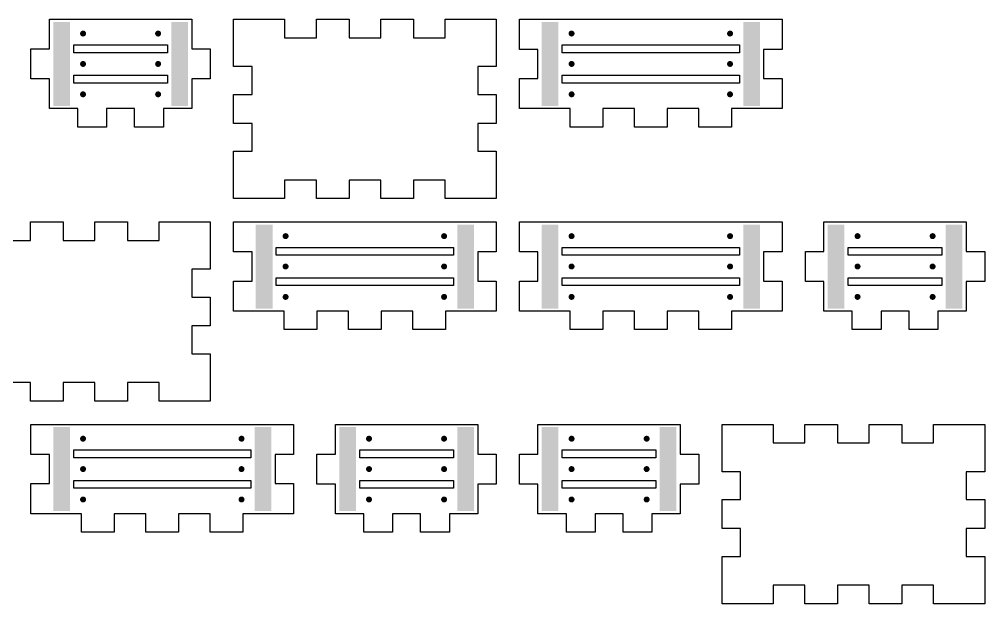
# Model space of a CAD drawing. Header units: millimetres. Extents: x 4 to 294, y 4 to 102.
# Drawn here: x 132 to 294, y 4 to 102 of the extents above; entities that cross this region are included whole.
import ezdxf

# ---------------------------------------------------------------- set-up
doc = ezdxf.new("R2010")
doc.units = ezdxf.units.MM
doc.layers.add('CUT', color=1, linetype='Continuous')
doc.layers.add('RASTER', color=7, linetype='Continuous')

msp = doc.modelspace()

# ---------------------------------------------------------------- hatches: boundary and pattern name
at = {"layer": 'RASTER'}
for points in [[(137.7, 101.6), (140.5, 101.6), (140.5, 87.5), (137.7, 87.5)], [(157.5, 101.6), (160.3, 101.6), (160.3, 87.5), (157.5, 87.5)], [(219.7, 101.6), (222.5, 101.6), (222.5, 87.5), (219.7, 87.5)], [(253.5, 101.6), (256.3, 101.6), (256.3, 87.5), (253.5, 87.5)], [(143.2, 99.65), (143.196, 99.585), (143.183, 99.521), (143.162, 99.459), (143.133, 99.4), (143.097, 99.346), (143.054, 99.296), (143.004, 99.253), (142.95, 99.217), (142.891, 99.188), (142.829, 99.167), (142.765, 99.154), (142.7, 99.15), (142.635, 99.154), (142.571, 99.167), (142.509, 99.188), (142.45, 99.217), (142.396, 99.253), (142.346, 99.296), (142.303, 99.346), (142.267, 99.4), (142.238, 99.459), (142.217, 99.521), (142.204, 99.585), (142.2, 99.65), (142.204, 99.715), (142.217, 99.779), (142.238, 99.841), (142.267, 99.9), (142.303, 99.954), (142.346, 100.004), (142.396, 100.047), (142.45, 100.083), (142.509, 100.112), (142.571, 100.133), (142.635, 100.146), (142.7, 100.15), (142.765, 100.146), (142.829, 100.133), (142.891, 100.112), (142.95, 100.083), (143.004, 100.047), (143.054, 100.004), (143.097, 99.954), (143.133, 99.9), (143.162, 99.841), (143.183, 99.779), (143.196, 99.715)], [(155.8, 99.65), (155.796, 99.585), (155.783, 99.521), (155.762, 99.459), (155.733, 99.4), (155.697, 99.346), (155.654, 99.296), (155.604, 99.253), (155.55, 99.217), (155.491, 99.188), (155.429, 99.167), (155.365, 99.154), (155.3, 99.15), (155.235, 99.154), (155.171, 99.167), (155.109, 99.188), (155.05, 99.217), (154.996, 99.253), (154.946, 99.296), (154.903, 99.346), (154.867, 99.4), (154.838, 99.459), (154.817, 99.521), (154.804, 99.585), (154.8, 99.65), (154.804, 99.715), (154.817, 99.779), (154.838, 99.841), (154.867, 99.9), (154.903, 99.954), (154.946, 100.004), (154.996, 100.047), (155.05, 100.083), (155.109, 100.112), (155.171, 100.133), (155.235, 100.146), (155.3, 100.15), (155.365, 100.146), (155.429, 100.133), (155.491, 100.112), (155.55, 100.083), (155.604, 100.047), (155.654, 100.004), (155.697, 99.954), (155.733, 99.9), (155.762, 99.841), (155.783, 99.779), (155.796, 99.715)], [(225.2, 99.65), (225.196, 99.585), (225.183, 99.521), (225.162, 99.459), (225.133, 99.4), (225.097, 99.346), (225.054, 99.296), (225.004, 99.253), (224.95, 99.217), (224.891, 99.188), (224.829, 99.167), (224.765, 99.154), (224.7, 99.15), (224.635, 99.154), (224.571, 99.167), (224.509, 99.188), (224.45, 99.217), (224.396, 99.253), (224.346, 99.296), (224.303, 99.346), (224.267, 99.4), (224.238, 99.459), (224.217, 99.521), (224.204, 99.585), (224.2, 99.65), (224.204, 99.715), (224.217, 99.779), (224.238, 99.841), (224.267, 99.9), (224.303, 99.954), (224.346, 100.004), (224.396, 100.047), (224.45, 100.083), (224.509, 100.112), (224.571, 100.133), (224.635, 100.146), (224.7, 100.15), (224.765, 100.146), (224.829, 100.133), (224.891, 100.112), (224.95, 100.083), (225.004, 100.047), (225.054, 100.004), (225.097, 99.954), (225.133, 99.9), (225.162, 99.841), (225.183, 99.779), (225.196, 99.715)], [(251.8, 99.65), (251.796, 99.585), (251.783, 99.521), (251.762, 99.459), (251.733, 99.4), (251.697, 99.346), (251.654, 99.296), (251.604, 99.253), (251.55, 99.217), (251.491, 99.188), (251.429, 99.167), (251.365, 99.154), (251.3, 99.15), (251.235, 99.154), (251.171, 99.167), (251.109, 99.188), (251.05, 99.217), (250.996, 99.253), (250.946, 99.296), (250.903, 99.346), (250.867, 99.4), (250.838, 99.459), (250.817, 99.521), (250.804, 99.585), (250.8, 99.65), (250.804, 99.715), (250.817, 99.779), (250.838, 99.841), (250.867, 99.9), (250.903, 99.954), (250.946, 100.004), (250.996, 100.047), (251.05, 100.083), (251.109, 100.112), (251.171, 100.133), (251.235, 100.146), (251.3, 100.15), (251.365, 100.146), (251.429, 100.133), (251.491, 100.112), (251.55, 100.083), (251.604, 100.047), (251.654, 100.004), (251.697, 99.954), (251.733, 99.9), (251.762, 99.841), (251.783, 99.779), (251.796, 99.715)], [(143.2, 94.55), (143.196, 94.485), (143.183, 94.421), (143.162, 94.359), (143.133, 94.3), (143.097, 94.246), (143.054, 94.196), (143.004, 94.153), (142.95, 94.117), (142.891, 94.088), (142.829, 94.067), (142.765, 94.054), (142.7, 94.05), (142.635, 94.054), (142.571, 94.067), (142.509, 94.088), (142.45, 94.117), (142.396, 94.153), (142.346, 94.196), (142.303, 94.246), (142.267, 94.3), (142.238, 94.359), (142.217, 94.421), (142.204, 94.485), (142.2, 94.55), (142.204, 94.615), (142.217, 94.679), (142.238, 94.741), (142.267, 94.8), (142.303, 94.854), (142.346, 94.904), (142.396, 94.947), (142.45, 94.983), (142.509, 95.012), (142.571, 95.033), (142.635, 95.046), (142.7, 95.05), (142.765, 95.046), (142.829, 95.033), (142.891, 95.012), (142.95, 94.983), (143.004, 94.947), (143.054, 94.904), (143.097, 94.854), (143.133, 94.8), (143.162, 94.741), (143.183, 94.679), (143.196, 94.615)], [(155.8, 94.55), (155.796, 94.485), (155.783, 94.421), (155.762, 94.359), (155.733, 94.3), (155.697, 94.246), (155.654, 94.196), (155.604, 94.153), (155.55, 94.117), (155.491, 94.088), (155.429, 94.067), (155.365, 94.054), (155.3, 94.05), (155.235, 94.054), (155.171, 94.067), (155.109, 94.088), (155.05, 94.117), (154.996, 94.153), (154.946, 94.196), (154.903, 94.246), (154.867, 94.3), (154.838, 94.359), (154.817, 94.421), (154.804, 94.485), (154.8, 94.55), (154.804, 94.615), (154.817, 94.679), (154.838, 94.741), (154.867, 94.8), (154.903, 94.854), (154.946, 94.904), (154.996, 94.947), (155.05, 94.983), (155.109, 95.012), (155.171, 95.033), (155.235, 95.046), (155.3, 95.05), (155.365, 95.046), (155.429, 95.033), (155.491, 95.012), (155.55, 94.983), (155.604, 94.947), (155.654, 94.904), (155.697, 94.854), (155.733, 94.8), (155.762, 94.741), (155.783, 94.679), (155.796, 94.615)], [(225.2, 94.55), (225.196, 94.485), (225.183, 94.421), (225.162, 94.359), (225.133, 94.3), (225.097, 94.246), (225.054, 94.196), (225.004, 94.153), (224.95, 94.117), (224.891, 94.088), (224.829, 94.067), (224.765, 94.054), (224.7, 94.05), (224.635, 94.054), (224.571, 94.067), (224.509, 94.088), (224.45, 94.117), (224.396, 94.153), (224.346, 94.196), (224.303, 94.246), (224.267, 94.3), (224.238, 94.359), (224.217, 94.421), (224.204, 94.485), (224.2, 94.55), (224.204, 94.615), (224.217, 94.679), (224.238, 94.741), (224.267, 94.8), (224.303, 94.854), (224.346, 94.904), (224.396, 94.947), (224.45, 94.983), (224.509, 95.012), (224.571, 95.033), (224.635, 95.046), (224.7, 95.05), (224.765, 95.046), (224.829, 95.033), (224.891, 95.012), (224.95, 94.983), (225.004, 94.947), (225.054, 94.904), (225.097, 94.854), (225.133, 94.8), (225.162, 94.741), (225.183, 94.679), (225.196, 94.615)], [(251.8, 94.55), (251.796, 94.485), (251.783, 94.421), (251.762, 94.359), (251.733, 94.3), (251.697, 94.246), (251.654, 94.196), (251.604, 94.153), (251.55, 94.117), (251.491, 94.088), (251.429, 94.067), (251.365, 94.054), (251.3, 94.05), (251.235, 94.054), (251.171, 94.067), (251.109, 94.088), (251.05, 94.117), (250.996, 94.153), (250.946, 94.196), (250.903, 94.246), (250.867, 94.3), (250.838, 94.359), (250.817, 94.421), (250.804, 94.485), (250.8, 94.55), (250.804, 94.615), (250.817, 94.679), (250.838, 94.741), (250.867, 94.8), (250.903, 94.854), (250.946, 94.904), (250.996, 94.947), (251.05, 94.983), (251.109, 95.012), (251.171, 95.033), (251.235, 95.046), (251.3, 95.05), (251.365, 95.046), (251.429, 95.033), (251.491, 95.012), (251.55, 94.983), (251.604, 94.947), (251.654, 94.904), (251.697, 94.854), (251.733, 94.8), (251.762, 94.741), (251.783, 94.679), (251.796, 94.615)], [(143.2, 89.45), (143.196, 89.385), (143.183, 89.321), (143.162, 89.259), (143.133, 89.2), (143.097, 89.146), (143.054, 89.096), (143.004, 89.053), (142.95, 89.017), (142.891, 88.988), (142.829, 88.967), (142.765, 88.954), (142.7, 88.95), (142.635, 88.954), (142.571, 88.967), (142.509, 88.988), (142.45, 89.017), (142.396, 89.053), (142.346, 89.096), (142.303, 89.146), (142.267, 89.2), (142.238, 89.259), (142.217, 89.321), (142.204, 89.385), (142.2, 89.45), (142.204, 89.515), (142.217, 89.579), (142.238, 89.641), (142.267, 89.7), (142.303, 89.754), (142.346, 89.804), (142.396, 89.847), (142.45, 89.883), (142.509, 89.912), (142.571, 89.933), (142.635, 89.946), (142.7, 89.95), (142.765, 89.946), (142.829, 89.933), (142.891, 89.912), (142.95, 89.883), (143.004, 89.847), (143.054, 89.804), (143.097, 89.754), (143.133, 89.7), (143.162, 89.641), (143.183, 89.579), (143.196, 89.515)], [(155.8, 89.45), (155.796, 89.385), (155.783, 89.321), (155.762, 89.259), (155.733, 89.2), (155.697, 89.146), (155.654, 89.096), (155.604, 89.053), (155.55, 89.017), (155.491, 88.988), (155.429, 88.967), (155.365, 88.954), (155.3, 88.95), (155.235, 88.954), (155.171, 88.967), (155.109, 88.988), (155.05, 89.017), (154.996, 89.053), (154.946, 89.096), (154.903, 89.146), (154.867, 89.2), (154.838, 89.259), (154.817, 89.321), (154.804, 89.385), (154.8, 89.45), (154.804, 89.515), (154.817, 89.579), (154.838, 89.641), (154.867, 89.7), (154.903, 89.754), (154.946, 89.804), (154.996, 89.847), (155.05, 89.883), (155.109, 89.912), (155.171, 89.933), (155.235, 89.946), (155.3, 89.95), (155.365, 89.946), (155.429, 89.933), (155.491, 89.912), (155.55, 89.883), (155.604, 89.847), (155.654, 89.804), (155.697, 89.754), (155.733, 89.7), (155.762, 89.641), (155.783, 89.579), (155.796, 89.515)], [(225.2, 89.45), (225.196, 89.385), (225.183, 89.321), (225.162, 89.259), (225.133, 89.2), (225.097, 89.146), (225.054, 89.096), (225.004, 89.053), (224.95, 89.017), (224.891, 88.988), (224.829, 88.967), (224.765, 88.954), (224.7, 88.95), (224.635, 88.954), (224.571, 88.967), (224.509, 88.988), (224.45, 89.017), (224.396, 89.053), (224.346, 89.096), (224.303, 89.146), (224.267, 89.2), (224.238, 89.259), (224.217, 89.321), (224.204, 89.385), (224.2, 89.45), (224.204, 89.515), (224.217, 89.579), (224.238, 89.641), (224.267, 89.7), (224.303, 89.754), (224.346, 89.804), (224.396, 89.847), (224.45, 89.883), (224.509, 89.912), (224.571, 89.933), (224.635, 89.946), (224.7, 89.95), (224.765, 89.946), (224.829, 89.933), (224.891, 89.912), (224.95, 89.883), (225.004, 89.847), (225.054, 89.804), (225.097, 89.754), (225.133, 89.7), (225.162, 89.641), (225.183, 89.579), (225.196, 89.515)], [(251.8, 89.45), (251.796, 89.385), (251.783, 89.321), (251.762, 89.259), (251.733, 89.2), (251.697, 89.146), (251.654, 89.096), (251.604, 89.053), (251.55, 89.017), (251.491, 88.988), (251.429, 88.967), (251.365, 88.954), (251.3, 88.95), (251.235, 88.954), (251.171, 88.967), (251.109, 88.988), (251.05, 89.017), (250.996, 89.053), (250.946, 89.096), (250.903, 89.146), (250.867, 89.2), (250.838, 89.259), (250.817, 89.321), (250.804, 89.385), (250.8, 89.45), (250.804, 89.515), (250.817, 89.579), (250.838, 89.641), (250.867, 89.7), (250.903, 89.754), (250.946, 89.804), (250.996, 89.847), (251.05, 89.883), (251.109, 89.912), (251.171, 89.933), (251.235, 89.946), (251.3, 89.95), (251.365, 89.946), (251.429, 89.933), (251.491, 89.912), (251.55, 89.883), (251.604, 89.847), (251.654, 89.804), (251.697, 89.754), (251.733, 89.7), (251.762, 89.641), (251.783, 89.579), (251.796, 89.515)], [(171.7, 67.6), (174.5, 67.6), (174.5, 53.5), (171.7, 53.5)], [(205.5, 67.6), (208.3, 67.6), (208.3, 53.5), (205.5, 53.5)], [(219.7, 67.6), (222.5, 67.6), (222.5, 53.5), (219.7, 53.5)], [(253.5, 67.6), (256.3, 67.6), (256.3, 53.5), (253.5, 53.5)], [(267.7, 67.6), (270.5, 67.6), (270.5, 53.5), (267.7, 53.5)], [(287.5, 67.6), (290.3, 67.6), (290.3, 53.5), (287.5, 53.5)], [(177.2, 65.65), (177.196, 65.585), (177.183, 65.521), (177.162, 65.459), (177.133, 65.4), (177.097, 65.346), (177.054, 65.296), (177.004, 65.253), (176.95, 65.217), (176.891, 65.188), (176.829, 65.167), (176.765, 65.154), (176.7, 65.15), (176.635, 65.154), (176.571, 65.167), (176.509, 65.188), (176.45, 65.217), (176.396, 65.253), (176.346, 65.296), (176.303, 65.346), (176.267, 65.4), (176.238, 65.459), (176.217, 65.521), (176.204, 65.585), (176.2, 65.65), (176.204, 65.715), (176.217, 65.779), (176.238, 65.841), (176.267, 65.9), (176.303, 65.954), (176.346, 66.004), (176.396, 66.047), (176.45, 66.083), (176.509, 66.112), (176.571, 66.133), (176.635, 66.146), (176.7, 66.15), (176.765, 66.146), (176.829, 66.133), (176.891, 66.112), (176.95, 66.083), (177.004, 66.047), (177.054, 66.004), (177.097, 65.954), (177.133, 65.9), (177.162, 65.841), (177.183, 65.779), (177.196, 65.715)], [(203.8, 65.65), (203.796, 65.585), (203.783, 65.521), (203.762, 65.459), (203.733, 65.4), (203.697, 65.346), (203.654, 65.296), (203.604, 65.253), (203.55, 65.217), (203.491, 65.188), (203.429, 65.167), (203.365, 65.154), (203.3, 65.15), (203.235, 65.154), (203.171, 65.167), (203.109, 65.188), (203.05, 65.217), (202.996, 65.253), (202.946, 65.296), (202.903, 65.346), (202.867, 65.4), (202.838, 65.459), (202.817, 65.521), (202.804, 65.585), (202.8, 65.65), (202.804, 65.715), (202.817, 65.779), (202.838, 65.841), (202.867, 65.9), (202.903, 65.954), (202.946, 66.004), (202.996, 66.047), (203.05, 66.083), (203.109, 66.112), (203.171, 66.133), (203.235, 66.146), (203.3, 66.15), (203.365, 66.146), (203.429, 66.133), (203.491, 66.112), (203.55, 66.083), (203.604, 66.047), (203.654, 66.004), (203.697, 65.954), (203.733, 65.9), (203.762, 65.841), (203.783, 65.779), (203.796, 65.715)], [(225.2, 65.65), (225.196, 65.585), (225.183, 65.521), (225.162, 65.459), (225.133, 65.4), (225.097, 65.346), (225.054, 65.296), (225.004, 65.253), (224.95, 65.217), (224.891, 65.188), (224.829, 65.167), (224.765, 65.154), (224.7, 65.15), (224.635, 65.154), (224.571, 65.167), (224.509, 65.188), (224.45, 65.217), (224.396, 65.253), (224.346, 65.296), (224.303, 65.346), (224.267, 65.4), (224.238, 65.459), (224.217, 65.521), (224.204, 65.585), (224.2, 65.65), (224.204, 65.715), (224.217, 65.779), (224.238, 65.841), (224.267, 65.9), (224.303, 65.954), (224.346, 66.004), (224.396, 66.047), (224.45, 66.083), (224.509, 66.112), (224.571, 66.133), (224.635, 66.146), (224.7, 66.15), (224.765, 66.146), (224.829, 66.133), (224.891, 66.112), (224.95, 66.083), (225.004, 66.047), (225.054, 66.004), (225.097, 65.954), (225.133, 65.9), (225.162, 65.841), (225.183, 65.779), (225.196, 65.715)], [(251.8, 65.65), (251.796, 65.585), (251.783, 65.521), (251.762, 65.459), (251.733, 65.4), (251.697, 65.346), (251.654, 65.296), (251.604, 65.253), (251.55, 65.217), (251.491, 65.188), (251.429, 65.167), (251.365, 65.154), (251.3, 65.15), (251.235, 65.154), (251.171, 65.167), (251.109, 65.188), (251.05, 65.217), (250.996, 65.253), (250.946, 65.296), (250.903, 65.346), (250.867, 65.4), (250.838, 65.459), (250.817, 65.521), (250.804, 65.585), (250.8, 65.65), (250.804, 65.715), (250.817, 65.779), (250.838, 65.841), (250.867, 65.9), (250.903, 65.954), (250.946, 66.004), (250.996, 66.047), (251.05, 66.083), (251.109, 66.112), (251.171, 66.133), (251.235, 66.146), (251.3, 66.15), (251.365, 66.146), (251.429, 66.133), (251.491, 66.112), (251.55, 66.083), (251.604, 66.047), (251.654, 66.004), (251.697, 65.954), (251.733, 65.9), (251.762, 65.841), (251.783, 65.779), (251.796, 65.715)], [(273.2, 65.65), (273.196, 65.585), (273.183, 65.521), (273.162, 65.459), (273.133, 65.4), (273.097, 65.346), (273.054, 65.296), (273.004, 65.253), (272.95, 65.217), (272.891, 65.188), (272.829, 65.167), (272.765, 65.154), (272.7, 65.15), (272.635, 65.154), (272.571, 65.167), (272.509, 65.188), (272.45, 65.217), (272.396, 65.253), (272.346, 65.296), (272.303, 65.346), (272.267, 65.4), (272.238, 65.459), (272.217, 65.521), (272.204, 65.585), (272.2, 65.65), (272.204, 65.715), (272.217, 65.779), (272.238, 65.841), (272.267, 65.9), (272.303, 65.954), (272.346, 66.004), (272.396, 66.047), (272.45, 66.083), (272.509, 66.112), (272.571, 66.133), (272.635, 66.146), (272.7, 66.15), (272.765, 66.146), (272.829, 66.133), (272.891, 66.112), (272.95, 66.083), (273.004, 66.047), (273.054, 66.004), (273.097, 65.954), (273.133, 65.9), (273.162, 65.841), (273.183, 65.779), (273.196, 65.715)], [(285.8, 65.65), (285.796, 65.585), (285.783, 65.521), (285.762, 65.459), (285.733, 65.4), (285.697, 65.346), (285.654, 65.296), (285.604, 65.253), (285.55, 65.217), (285.491, 65.188), (285.429, 65.167), (285.365, 65.154), (285.3, 65.15), (285.235, 65.154), (285.171, 65.167), (285.109, 65.188), (285.05, 65.217), (284.996, 65.253), (284.946, 65.296), (284.903, 65.346), (284.867, 65.4), (284.838, 65.459), (284.817, 65.521), (284.804, 65.585), (284.8, 65.65), (284.804, 65.715), (284.817, 65.779), (284.838, 65.841), (284.867, 65.9), (284.903, 65.954), (284.946, 66.004), (284.996, 66.047), (285.05, 66.083), (285.109, 66.112), (285.171, 66.133), (285.235, 66.146), (285.3, 66.15), (285.365, 66.146), (285.429, 66.133), (285.491, 66.112), (285.55, 66.083), (285.604, 66.047), (285.654, 66.004), (285.697, 65.954), (285.733, 65.9), (285.762, 65.841), (285.783, 65.779), (285.796, 65.715)], [(177.2, 60.55), (177.196, 60.485), (177.183, 60.421), (177.162, 60.359), (177.133, 60.3), (177.097, 60.246), (177.054, 60.196), (177.004, 60.153), (176.95, 60.117), (176.891, 60.088), (176.829, 60.067), (176.765, 60.054), (176.7, 60.05), (176.635, 60.054), (176.571, 60.067), (176.509, 60.088), (176.45, 60.117), (176.396, 60.153), (176.346, 60.196), (176.303, 60.246), (176.267, 60.3), (176.238, 60.359), (176.217, 60.421), (176.204, 60.485), (176.2, 60.55), (176.204, 60.615), (176.217, 60.679), (176.238, 60.741), (176.267, 60.8), (176.303, 60.854), (176.346, 60.904), (176.396, 60.947), (176.45, 60.983), (176.509, 61.012), (176.571, 61.033), (176.635, 61.046), (176.7, 61.05), (176.765, 61.046), (176.829, 61.033), (176.891, 61.012), (176.95, 60.983), (177.004, 60.947), (177.054, 60.904), (177.097, 60.854), (177.133, 60.8), (177.162, 60.741), (177.183, 60.679), (177.196, 60.615)], [(203.8, 60.55), (203.796, 60.485), (203.783, 60.421), (203.762, 60.359), (203.733, 60.3), (203.697, 60.246), (203.654, 60.196), (203.604, 60.153), (203.55, 60.117), (203.491, 60.088), (203.429, 60.067), (203.365, 60.054), (203.3, 60.05), (203.235, 60.054), (203.171, 60.067), (203.109, 60.088), (203.05, 60.117), (202.996, 60.153), (202.946, 60.196), (202.903, 60.246), (202.867, 60.3), (202.838, 60.359), (202.817, 60.421), (202.804, 60.485), (202.8, 60.55), (202.804, 60.615), (202.817, 60.679), (202.838, 60.741), (202.867, 60.8), (202.903, 60.854), (202.946, 60.904), (202.996, 60.947), (203.05, 60.983), (203.109, 61.012), (203.171, 61.033), (203.235, 61.046), (203.3, 61.05), (203.365, 61.046), (203.429, 61.033), (203.491, 61.012), (203.55, 60.983), (203.604, 60.947), (203.654, 60.904), (203.697, 60.854), (203.733, 60.8), (203.762, 60.741), (203.783, 60.679), (203.796, 60.615)], [(225.2, 60.55), (225.196, 60.485), (225.183, 60.421), (225.162, 60.359), (225.133, 60.3), (225.097, 60.246), (225.054, 60.196), (225.004, 60.153), (224.95, 60.117), (224.891, 60.088), (224.829, 60.067), (224.765, 60.054), (224.7, 60.05), (224.635, 60.054), (224.571, 60.067), (224.509, 60.088), (224.45, 60.117), (224.396, 60.153), (224.346, 60.196), (224.303, 60.246), (224.267, 60.3), (224.238, 60.359), (224.217, 60.421), (224.204, 60.485), (224.2, 60.55), (224.204, 60.615), (224.217, 60.679), (224.238, 60.741), (224.267, 60.8), (224.303, 60.854), (224.346, 60.904), (224.396, 60.947), (224.45, 60.983), (224.509, 61.012), (224.571, 61.033), (224.635, 61.046), (224.7, 61.05), (224.765, 61.046), (224.829, 61.033), (224.891, 61.012), (224.95, 60.983), (225.004, 60.947), (225.054, 60.904), (225.097, 60.854), (225.133, 60.8), (225.162, 60.741), (225.183, 60.679), (225.196, 60.615)], [(251.8, 60.55), (251.796, 60.485), (251.783, 60.421), (251.762, 60.359), (251.733, 60.3), (251.697, 60.246), (251.654, 60.196), (251.604, 60.153), (251.55, 60.117), (251.491, 60.088), (251.429, 60.067), (251.365, 60.054), (251.3, 60.05), (251.235, 60.054), (251.171, 60.067), (251.109, 60.088), (251.05, 60.117), (250.996, 60.153), (250.946, 60.196), (250.903, 60.246), (250.867, 60.3), (250.838, 60.359), (250.817, 60.421), (250.804, 60.485), (250.8, 60.55), (250.804, 60.615), (250.817, 60.679), (250.838, 60.741), (250.867, 60.8), (250.903, 60.854), (250.946, 60.904), (250.996, 60.947), (251.05, 60.983), (251.109, 61.012), (251.171, 61.033), (251.235, 61.046), (251.3, 61.05), (251.365, 61.046), (251.429, 61.033), (251.491, 61.012), (251.55, 60.983), (251.604, 60.947), (251.654, 60.904), (251.697, 60.854), (251.733, 60.8), (251.762, 60.741), (251.783, 60.679), (251.796, 60.615)], [(273.2, 60.55), (273.196, 60.485), (273.183, 60.421), (273.162, 60.359), (273.133, 60.3), (273.097, 60.246), (273.054, 60.196), (273.004, 60.153), (272.95, 60.117), (272.891, 60.088), (272.829, 60.067), (272.765, 60.054), (272.7, 60.05), (272.635, 60.054), (272.571, 60.067), (272.509, 60.088), (272.45, 60.117), (272.396, 60.153), (272.346, 60.196), (272.303, 60.246), (272.267, 60.3), (272.238, 60.359), (272.217, 60.421), (272.204, 60.485), (272.2, 60.55), (272.204, 60.615), (272.217, 60.679), (272.238, 60.741), (272.267, 60.8), (272.303, 60.854), (272.346, 60.904), (272.396, 60.947), (272.45, 60.983), (272.509, 61.012), (272.571, 61.033), (272.635, 61.046), (272.7, 61.05), (272.765, 61.046), (272.829, 61.033), (272.891, 61.012), (272.95, 60.983), (273.004, 60.947), (273.054, 60.904), (273.097, 60.854), (273.133, 60.8), (273.162, 60.741), (273.183, 60.679), (273.196, 60.615)], [(285.8, 60.55), (285.796, 60.485), (285.783, 60.421), (285.762, 60.359), (285.733, 60.3), (285.697, 60.246), (285.654, 60.196), (285.604, 60.153), (285.55, 60.117), (285.491, 60.088), (285.429, 60.067), (285.365, 60.054), (285.3, 60.05), (285.235, 60.054), (285.171, 60.067), (285.109, 60.088), (285.05, 60.117), (284.996, 60.153), (284.946, 60.196), (284.903, 60.246), (284.867, 60.3), (284.838, 60.359), (284.817, 60.421), (284.804, 60.485), (284.8, 60.55), (284.804, 60.615), (284.817, 60.679), (284.838, 60.741), (284.867, 60.8), (284.903, 60.854), (284.946, 60.904), (284.996, 60.947), (285.05, 60.983), (285.109, 61.012), (285.171, 61.033), (285.235, 61.046), (285.3, 61.05), (285.365, 61.046), (285.429, 61.033), (285.491, 61.012), (285.55, 60.983), (285.604, 60.947), (285.654, 60.904), (285.697, 60.854), (285.733, 60.8), (285.762, 60.741), (285.783, 60.679), (285.796, 60.615)], [(177.2, 55.45), (177.196, 55.385), (177.183, 55.321), (177.162, 55.259), (177.133, 55.2), (177.097, 55.146), (177.054, 55.096), (177.004, 55.053), (176.95, 55.017), (176.891, 54.988), (176.829, 54.967), (176.765, 54.954), (176.7, 54.95), (176.635, 54.954), (176.571, 54.967), (176.509, 54.988), (176.45, 55.017), (176.396, 55.053), (176.346, 55.096), (176.303, 55.146), (176.267, 55.2), (176.238, 55.259), (176.217, 55.321), (176.204, 55.385), (176.2, 55.45), (176.204, 55.515), (176.217, 55.579), (176.238, 55.641), (176.267, 55.7), (176.303, 55.754), (176.346, 55.804), (176.396, 55.847), (176.45, 55.883), (176.509, 55.912), (176.571, 55.933), (176.635, 55.946), (176.7, 55.95), (176.765, 55.946), (176.829, 55.933), (176.891, 55.912), (176.95, 55.883), (177.004, 55.847), (177.054, 55.804), (177.097, 55.754), (177.133, 55.7), (177.162, 55.641), (177.183, 55.579), (177.196, 55.515)], [(203.8, 55.45), (203.796, 55.385), (203.783, 55.321), (203.762, 55.259), (203.733, 55.2), (203.697, 55.146), (203.654, 55.096), (203.604, 55.053), (203.55, 55.017), (203.491, 54.988), (203.429, 54.967), (203.365, 54.954), (203.3, 54.95), (203.235, 54.954), (203.171, 54.967), (203.109, 54.988), (203.05, 55.017), (202.996, 55.053), (202.946, 55.096), (202.903, 55.146), (202.867, 55.2), (202.838, 55.259), (202.817, 55.321), (202.804, 55.385), (202.8, 55.45), (202.804, 55.515), (202.817, 55.579), (202.838, 55.641), (202.867, 55.7), (202.903, 55.754), (202.946, 55.804), (202.996, 55.847), (203.05, 55.883), (203.109, 55.912), (203.171, 55.933), (203.235, 55.946), (203.3, 55.95), (203.365, 55.946), (203.429, 55.933), (203.491, 55.912), (203.55, 55.883), (203.604, 55.847), (203.654, 55.804), (203.697, 55.754), (203.733, 55.7), (203.762, 55.641), (203.783, 55.579), (203.796, 55.515)], [(225.2, 55.45), (225.196, 55.385), (225.183, 55.321), (225.162, 55.259), (225.133, 55.2), (225.097, 55.146), (225.054, 55.096), (225.004, 55.053), (224.95, 55.017), (224.891, 54.988), (224.829, 54.967), (224.765, 54.954), (224.7, 54.95), (224.635, 54.954), (224.571, 54.967), (224.509, 54.988), (224.45, 55.017), (224.396, 55.053), (224.346, 55.096), (224.303, 55.146), (224.267, 55.2), (224.238, 55.259), (224.217, 55.321), (224.204, 55.385), (224.2, 55.45), (224.204, 55.515), (224.217, 55.579), (224.238, 55.641), (224.267, 55.7), (224.303, 55.754), (224.346, 55.804), (224.396, 55.847), (224.45, 55.883), (224.509, 55.912), (224.571, 55.933), (224.635, 55.946), (224.7, 55.95), (224.765, 55.946), (224.829, 55.933), (224.891, 55.912), (224.95, 55.883), (225.004, 55.847), (225.054, 55.804), (225.097, 55.754), (225.133, 55.7), (225.162, 55.641), (225.183, 55.579), (225.196, 55.515)], [(251.8, 55.45), (251.796, 55.385), (251.783, 55.321), (251.762, 55.259), (251.733, 55.2), (251.697, 55.146), (251.654, 55.096), (251.604, 55.053), (251.55, 55.017), (251.491, 54.988), (251.429, 54.967), (251.365, 54.954), (251.3, 54.95), (251.235, 54.954), (251.171, 54.967), (251.109, 54.988), (251.05, 55.017), (250.996, 55.053), (250.946, 55.096), (250.903, 55.146), (250.867, 55.2), (250.838, 55.259), (250.817, 55.321), (250.804, 55.385), (250.8, 55.45), (250.804, 55.515), (250.817, 55.579), (250.838, 55.641), (250.867, 55.7), (250.903, 55.754), (250.946, 55.804), (250.996, 55.847), (251.05, 55.883), (251.109, 55.912), (251.171, 55.933), (251.235, 55.946), (251.3, 55.95), (251.365, 55.946), (251.429, 55.933), (251.491, 55.912), (251.55, 55.883), (251.604, 55.847), (251.654, 55.804), (251.697, 55.754), (251.733, 55.7), (251.762, 55.641), (251.783, 55.579), (251.796, 55.515)], [(273.2, 55.45), (273.196, 55.385), (273.183, 55.321), (273.162, 55.259), (273.133, 55.2), (273.097, 55.146), (273.054, 55.096), (273.004, 55.053), (272.95, 55.017), (272.891, 54.988), (272.829, 54.967), (272.765, 54.954), (272.7, 54.95), (272.635, 54.954), (272.571, 54.967), (272.509, 54.988), (272.45, 55.017), (272.396, 55.053), (272.346, 55.096), (272.303, 55.146), (272.267, 55.2), (272.238, 55.259), (272.217, 55.321), (272.204, 55.385), (272.2, 55.45), (272.204, 55.515), (272.217, 55.579), (272.238, 55.641), (272.267, 55.7), (272.303, 55.754), (272.346, 55.804), (272.396, 55.847), (272.45, 55.883), (272.509, 55.912), (272.571, 55.933), (272.635, 55.946), (272.7, 55.95), (272.765, 55.946), (272.829, 55.933), (272.891, 55.912), (272.95, 55.883), (273.004, 55.847), (273.054, 55.804), (273.097, 55.754), (273.133, 55.7), (273.162, 55.641), (273.183, 55.579), (273.196, 55.515)], [(285.8, 55.45), (285.796, 55.385), (285.783, 55.321), (285.762, 55.259), (285.733, 55.2), (285.697, 55.146), (285.654, 55.096), (285.604, 55.053), (285.55, 55.017), (285.491, 54.988), (285.429, 54.967), (285.365, 54.954), (285.3, 54.95), (285.235, 54.954), (285.171, 54.967), (285.109, 54.988), (285.05, 55.017), (284.996, 55.053), (284.946, 55.096), (284.903, 55.146), (284.867, 55.2), (284.838, 55.259), (284.817, 55.321), (284.804, 55.385), (284.8, 55.45), (284.804, 55.515), (284.817, 55.579), (284.838, 55.641), (284.867, 55.7), (284.903, 55.754), (284.946, 55.804), (284.996, 55.847), (285.05, 55.883), (285.109, 55.912), (285.171, 55.933), (285.235, 55.946), (285.3, 55.95), (285.365, 55.946), (285.429, 55.933), (285.491, 55.912), (285.55, 55.883), (285.604, 55.847), (285.654, 55.804), (285.697, 55.754), (285.733, 55.7), (285.762, 55.641), (285.783, 55.579), (285.796, 55.515)], [(137.7, 33.6), (140.5, 33.6), (140.5, 19.5), (137.7, 19.5)], [(171.5, 33.6), (174.3, 33.6), (174.3, 19.5), (171.5, 19.5)], [(185.7, 33.6), (188.5, 33.6), (188.5, 19.5), (185.7, 19.5)], [(205.5, 33.6), (208.3, 33.6), (208.3, 19.5), (205.5, 19.5)], [(219.7, 33.6), (222.5, 33.6), (222.5, 19.5), (219.7, 19.5)], [(239.5, 33.6), (242.3, 33.6), (242.3, 19.5), (239.5, 19.5)], [(143.2, 31.65), (143.196, 31.585), (143.183, 31.521), (143.162, 31.459), (143.133, 31.4), (143.097, 31.346), (143.054, 31.296), (143.004, 31.253), (142.95, 31.217), (142.891, 31.188), (142.829, 31.167), (142.765, 31.154), (142.7, 31.15), (142.635, 31.154), (142.571, 31.167), (142.509, 31.188), (142.45, 31.217), (142.396, 31.253), (142.346, 31.296), (142.303, 31.346), (142.267, 31.4), (142.238, 31.459), (142.217, 31.521), (142.204, 31.585), (142.2, 31.65), (142.204, 31.715), (142.217, 31.779), (142.238, 31.841), (142.267, 31.9), (142.303, 31.954), (142.346, 32.004), (142.396, 32.047), (142.45, 32.083), (142.509, 32.112), (142.571, 32.133), (142.635, 32.146), (142.7, 32.15), (142.765, 32.146), (142.829, 32.133), (142.891, 32.112), (142.95, 32.083), (143.004, 32.047), (143.054, 32.004), (143.097, 31.954), (143.133, 31.9), (143.162, 31.841), (143.183, 31.779), (143.196, 31.715)], [(169.8, 31.65), (169.796, 31.585), (169.783, 31.521), (169.762, 31.459), (169.733, 31.4), (169.697, 31.346), (169.654, 31.296), (169.604, 31.253), (169.55, 31.217), (169.491, 31.188), (169.429, 31.167), (169.365, 31.154), (169.3, 31.15), (169.235, 31.154), (169.171, 31.167), (169.109, 31.188), (169.05, 31.217), (168.996, 31.253), (168.946, 31.296), (168.903, 31.346), (168.867, 31.4), (168.838, 31.459), (168.817, 31.521), (168.804, 31.585), (168.8, 31.65), (168.804, 31.715), (168.817, 31.779), (168.838, 31.841), (168.867, 31.9), (168.903, 31.954), (168.946, 32.004), (168.996, 32.047), (169.05, 32.083), (169.109, 32.112), (169.171, 32.133), (169.235, 32.146), (169.3, 32.15), (169.365, 32.146), (169.429, 32.133), (169.491, 32.112), (169.55, 32.083), (169.604, 32.047), (169.654, 32.004), (169.697, 31.954), (169.733, 31.9), (169.762, 31.841), (169.783, 31.779), (169.796, 31.715)], [(191.2, 31.65), (191.196, 31.585), (191.183, 31.521), (191.162, 31.459), (191.133, 31.4), (191.097, 31.346), (191.054, 31.296), (191.004, 31.253), (190.95, 31.217), (190.891, 31.188), (190.829, 31.167), (190.765, 31.154), (190.7, 31.15), (190.635, 31.154), (190.571, 31.167), (190.509, 31.188), (190.45, 31.217), (190.396, 31.253), (190.346, 31.296), (190.303, 31.346), (190.267, 31.4), (190.238, 31.459), (190.217, 31.521), (190.204, 31.585), (190.2, 31.65), (190.204, 31.715), (190.217, 31.779), (190.238, 31.841), (190.267, 31.9), (190.303, 31.954), (190.346, 32.004), (190.396, 32.047), (190.45, 32.083), (190.509, 32.112), (190.571, 32.133), (190.635, 32.146), (190.7, 32.15), (190.765, 32.146), (190.829, 32.133), (190.891, 32.112), (190.95, 32.083), (191.004, 32.047), (191.054, 32.004), (191.097, 31.954), (191.133, 31.9), (191.162, 31.841), (191.183, 31.779), (191.196, 31.715)], [(203.8, 31.65), (203.796, 31.585), (203.783, 31.521), (203.762, 31.459), (203.733, 31.4), (203.697, 31.346), (203.654, 31.296), (203.604, 31.253), (203.55, 31.217), (203.491, 31.188), (203.429, 31.167), (203.365, 31.154), (203.3, 31.15), (203.235, 31.154), (203.171, 31.167), (203.109, 31.188), (203.05, 31.217), (202.996, 31.253), (202.946, 31.296), (202.903, 31.346), (202.867, 31.4), (202.838, 31.459), (202.817, 31.521), (202.804, 31.585), (202.8, 31.65), (202.804, 31.715), (202.817, 31.779), (202.838, 31.841), (202.867, 31.9), (202.903, 31.954), (202.946, 32.004), (202.996, 32.047), (203.05, 32.083), (203.109, 32.112), (203.171, 32.133), (203.235, 32.146), (203.3, 32.15), (203.365, 32.146), (203.429, 32.133), (203.491, 32.112), (203.55, 32.083), (203.604, 32.047), (203.654, 32.004), (203.697, 31.954), (203.733, 31.9), (203.762, 31.841), (203.783, 31.779), (203.796, 31.715)], [(225.2, 31.65), (225.196, 31.585), (225.183, 31.521), (225.162, 31.459), (225.133, 31.4), (225.097, 31.346), (225.054, 31.296), (225.004, 31.253), (224.95, 31.217), (224.891, 31.188), (224.829, 31.167), (224.765, 31.154), (224.7, 31.15), (224.635, 31.154), (224.571, 31.167), (224.509, 31.188), (224.45, 31.217), (224.396, 31.253), (224.346, 31.296), (224.303, 31.346), (224.267, 31.4), (224.238, 31.459), (224.217, 31.521), (224.204, 31.585), (224.2, 31.65), (224.204, 31.715), (224.217, 31.779), (224.238, 31.841), (224.267, 31.9), (224.303, 31.954), (224.346, 32.004), (224.396, 32.047), (224.45, 32.083), (224.509, 32.112), (224.571, 32.133), (224.635, 32.146), (224.7, 32.15), (224.765, 32.146), (224.829, 32.133), (224.891, 32.112), (224.95, 32.083), (225.004, 32.047), (225.054, 32.004), (225.097, 31.954), (225.133, 31.9), (225.162, 31.841), (225.183, 31.779), (225.196, 31.715)], [(237.8, 31.65), (237.796, 31.585), (237.783, 31.521), (237.762, 31.459), (237.733, 31.4), (237.697, 31.346), (237.654, 31.296), (237.604, 31.253), (237.55, 31.217), (237.491, 31.188), (237.429, 31.167), (237.365, 31.154), (237.3, 31.15), (237.235, 31.154), (237.171, 31.167), (237.109, 31.188), (237.05, 31.217), (236.996, 31.253), (236.946, 31.296), (236.903, 31.346), (236.867, 31.4), (236.838, 31.459), (236.817, 31.521), (236.804, 31.585), (236.8, 31.65), (236.804, 31.715), (236.817, 31.779), (236.838, 31.841), (236.867, 31.9), (236.903, 31.954), (236.946, 32.004), (236.996, 32.047), (237.05, 32.083), (237.109, 32.112), (237.171, 32.133), (237.235, 32.146), (237.3, 32.15), (237.365, 32.146), (237.429, 32.133), (237.491, 32.112), (237.55, 32.083), (237.604, 32.047), (237.654, 32.004), (237.697, 31.954), (237.733, 31.9), (237.762, 31.841), (237.783, 31.779), (237.796, 31.715)], [(143.2, 26.55), (143.196, 26.485), (143.183, 26.421), (143.162, 26.359), (143.133, 26.3), (143.097, 26.246), (143.054, 26.196), (143.004, 26.153), (142.95, 26.117), (142.891, 26.088), (142.829, 26.067), (142.765, 26.054), (142.7, 26.05), (142.635, 26.054), (142.571, 26.067), (142.509, 26.088), (142.45, 26.117), (142.396, 26.153), (142.346, 26.196), (142.303, 26.246), (142.267, 26.3), (142.238, 26.359), (142.217, 26.421), (142.204, 26.485), (142.2, 26.55), (142.204, 26.615), (142.217, 26.679), (142.238, 26.741), (142.267, 26.8), (142.303, 26.854), (142.346, 26.904), (142.396, 26.947), (142.45, 26.983), (142.509, 27.012), (142.571, 27.033), (142.635, 27.046), (142.7, 27.05), (142.765, 27.046), (142.829, 27.033), (142.891, 27.012), (142.95, 26.983), (143.004, 26.947), (143.054, 26.904), (143.097, 26.854), (143.133, 26.8), (143.162, 26.741), (143.183, 26.679), (143.196, 26.615)], [(169.8, 26.55), (169.796, 26.485), (169.783, 26.421), (169.762, 26.359), (169.733, 26.3), (169.697, 26.246), (169.654, 26.196), (169.604, 26.153), (169.55, 26.117), (169.491, 26.088), (169.429, 26.067), (169.365, 26.054), (169.3, 26.05), (169.235, 26.054), (169.171, 26.067), (169.109, 26.088), (169.05, 26.117), (168.996, 26.153), (168.946, 26.196), (168.903, 26.246), (168.867, 26.3), (168.838, 26.359), (168.817, 26.421), (168.804, 26.485), (168.8, 26.55), (168.804, 26.615), (168.817, 26.679), (168.838, 26.741), (168.867, 26.8), (168.903, 26.854), (168.946, 26.904), (168.996, 26.947), (169.05, 26.983), (169.109, 27.012), (169.171, 27.033), (169.235, 27.046), (169.3, 27.05), (169.365, 27.046), (169.429, 27.033), (169.491, 27.012), (169.55, 26.983), (169.604, 26.947), (169.654, 26.904), (169.697, 26.854), (169.733, 26.8), (169.762, 26.741), (169.783, 26.679), (169.796, 26.615)], [(191.2, 26.55), (191.196, 26.485), (191.183, 26.421), (191.162, 26.359), (191.133, 26.3), (191.097, 26.246), (191.054, 26.196), (191.004, 26.153), (190.95, 26.117), (190.891, 26.088), (190.829, 26.067), (190.765, 26.054), (190.7, 26.05), (190.635, 26.054), (190.571, 26.067), (190.509, 26.088), (190.45, 26.117), (190.396, 26.153), (190.346, 26.196), (190.303, 26.246), (190.267, 26.3), (190.238, 26.359), (190.217, 26.421), (190.204, 26.485), (190.2, 26.55), (190.204, 26.615), (190.217, 26.679), (190.238, 26.741), (190.267, 26.8), (190.303, 26.854), (190.346, 26.904), (190.396, 26.947), (190.45, 26.983), (190.509, 27.012), (190.571, 27.033), (190.635, 27.046), (190.7, 27.05), (190.765, 27.046), (190.829, 27.033), (190.891, 27.012), (190.95, 26.983), (191.004, 26.947), (191.054, 26.904), (191.097, 26.854), (191.133, 26.8), (191.162, 26.741), (191.183, 26.679), (191.196, 26.615)], [(203.8, 26.55), (203.796, 26.485), (203.783, 26.421), (203.762, 26.359), (203.733, 26.3), (203.697, 26.246), (203.654, 26.196), (203.604, 26.153), (203.55, 26.117), (203.491, 26.088), (203.429, 26.067), (203.365, 26.054), (203.3, 26.05), (203.235, 26.054), (203.171, 26.067), (203.109, 26.088), (203.05, 26.117), (202.996, 26.153), (202.946, 26.196), (202.903, 26.246), (202.867, 26.3), (202.838, 26.359), (202.817, 26.421), (202.804, 26.485), (202.8, 26.55), (202.804, 26.615), (202.817, 26.679), (202.838, 26.741), (202.867, 26.8), (202.903, 26.854), (202.946, 26.904), (202.996, 26.947), (203.05, 26.983), (203.109, 27.012), (203.171, 27.033), (203.235, 27.046), (203.3, 27.05), (203.365, 27.046), (203.429, 27.033), (203.491, 27.012), (203.55, 26.983), (203.604, 26.947), (203.654, 26.904), (203.697, 26.854), (203.733, 26.8), (203.762, 26.741), (203.783, 26.679), (203.796, 26.615)], [(225.2, 26.55), (225.196, 26.485), (225.183, 26.421), (225.162, 26.359), (225.133, 26.3), (225.097, 26.246), (225.054, 26.196), (225.004, 26.153), (224.95, 26.117), (224.891, 26.088), (224.829, 26.067), (224.765, 26.054), (224.7, 26.05), (224.635, 26.054), (224.571, 26.067), (224.509, 26.088), (224.45, 26.117), (224.396, 26.153), (224.346, 26.196), (224.303, 26.246), (224.267, 26.3), (224.238, 26.359), (224.217, 26.421), (224.204, 26.485), (224.2, 26.55), (224.204, 26.615), (224.217, 26.679), (224.238, 26.741), (224.267, 26.8), (224.303, 26.854), (224.346, 26.904), (224.396, 26.947), (224.45, 26.983), (224.509, 27.012), (224.571, 27.033), (224.635, 27.046), (224.7, 27.05), (224.765, 27.046), (224.829, 27.033), (224.891, 27.012), (224.95, 26.983), (225.004, 26.947), (225.054, 26.904), (225.097, 26.854), (225.133, 26.8), (225.162, 26.741), (225.183, 26.679), (225.196, 26.615)], [(237.8, 26.55), (237.796, 26.485), (237.783, 26.421), (237.762, 26.359), (237.733, 26.3), (237.697, 26.246), (237.654, 26.196), (237.604, 26.153), (237.55, 26.117), (237.491, 26.088), (237.429, 26.067), (237.365, 26.054), (237.3, 26.05), (237.235, 26.054), (237.171, 26.067), (237.109, 26.088), (237.05, 26.117), (236.996, 26.153), (236.946, 26.196), (236.903, 26.246), (236.867, 26.3), (236.838, 26.359), (236.817, 26.421), (236.804, 26.485), (236.8, 26.55), (236.804, 26.615), (236.817, 26.679), (236.838, 26.741), (236.867, 26.8), (236.903, 26.854), (236.946, 26.904), (236.996, 26.947), (237.05, 26.983), (237.109, 27.012), (237.171, 27.033), (237.235, 27.046), (237.3, 27.05), (237.365, 27.046), (237.429, 27.033), (237.491, 27.012), (237.55, 26.983), (237.604, 26.947), (237.654, 26.904), (237.697, 26.854), (237.733, 26.8), (237.762, 26.741), (237.783, 26.679), (237.796, 26.615)], [(143.2, 21.45), (143.196, 21.385), (143.183, 21.321), (143.162, 21.259), (143.133, 21.2), (143.097, 21.146), (143.054, 21.096), (143.004, 21.053), (142.95, 21.017), (142.891, 20.988), (142.829, 20.967), (142.765, 20.954), (142.7, 20.95), (142.635, 20.954), (142.571, 20.967), (142.509, 20.988), (142.45, 21.017), (142.396, 21.053), (142.346, 21.096), (142.303, 21.146), (142.267, 21.2), (142.238, 21.259), (142.217, 21.321), (142.204, 21.385), (142.2, 21.45), (142.204, 21.515), (142.217, 21.579), (142.238, 21.641), (142.267, 21.7), (142.303, 21.754), (142.346, 21.804), (142.396, 21.847), (142.45, 21.883), (142.509, 21.912), (142.571, 21.933), (142.635, 21.946), (142.7, 21.95), (142.765, 21.946), (142.829, 21.933), (142.891, 21.912), (142.95, 21.883), (143.004, 21.847), (143.054, 21.804), (143.097, 21.754), (143.133, 21.7), (143.162, 21.641), (143.183, 21.579), (143.196, 21.515)], [(169.8, 21.45), (169.796, 21.385), (169.783, 21.321), (169.762, 21.259), (169.733, 21.2), (169.697, 21.146), (169.654, 21.096), (169.604, 21.053), (169.55, 21.017), (169.491, 20.988), (169.429, 20.967), (169.365, 20.954), (169.3, 20.95), (169.235, 20.954), (169.171, 20.967), (169.109, 20.988), (169.05, 21.017), (168.996, 21.053), (168.946, 21.096), (168.903, 21.146), (168.867, 21.2), (168.838, 21.259), (168.817, 21.321), (168.804, 21.385), (168.8, 21.45), (168.804, 21.515), (168.817, 21.579), (168.838, 21.641), (168.867, 21.7), (168.903, 21.754), (168.946, 21.804), (168.996, 21.847), (169.05, 21.883), (169.109, 21.912), (169.171, 21.933), (169.235, 21.946), (169.3, 21.95), (169.365, 21.946), (169.429, 21.933), (169.491, 21.912), (169.55, 21.883), (169.604, 21.847), (169.654, 21.804), (169.697, 21.754), (169.733, 21.7), (169.762, 21.641), (169.783, 21.579), (169.796, 21.515)], [(191.2, 21.45), (191.196, 21.385), (191.183, 21.321), (191.162, 21.259), (191.133, 21.2), (191.097, 21.146), (191.054, 21.096), (191.004, 21.053), (190.95, 21.017), (190.891, 20.988), (190.829, 20.967), (190.765, 20.954), (190.7, 20.95), (190.635, 20.954), (190.571, 20.967), (190.509, 20.988), (190.45, 21.017), (190.396, 21.053), (190.346, 21.096), (190.303, 21.146), (190.267, 21.2), (190.238, 21.259), (190.217, 21.321), (190.204, 21.385), (190.2, 21.45), (190.204, 21.515), (190.217, 21.579), (190.238, 21.641), (190.267, 21.7), (190.303, 21.754), (190.346, 21.804), (190.396, 21.847), (190.45, 21.883), (190.509, 21.912), (190.571, 21.933), (190.635, 21.946), (190.7, 21.95), (190.765, 21.946), (190.829, 21.933), (190.891, 21.912), (190.95, 21.883), (191.004, 21.847), (191.054, 21.804), (191.097, 21.754), (191.133, 21.7), (191.162, 21.641), (191.183, 21.579), (191.196, 21.515)], [(203.8, 21.45), (203.796, 21.385), (203.783, 21.321), (203.762, 21.259), (203.733, 21.2), (203.697, 21.146), (203.654, 21.096), (203.604, 21.053), (203.55, 21.017), (203.491, 20.988), (203.429, 20.967), (203.365, 20.954), (203.3, 20.95), (203.235, 20.954), (203.171, 20.967), (203.109, 20.988), (203.05, 21.017), (202.996, 21.053), (202.946, 21.096), (202.903, 21.146), (202.867, 21.2), (202.838, 21.259), (202.817, 21.321), (202.804, 21.385), (202.8, 21.45), (202.804, 21.515), (202.817, 21.579), (202.838, 21.641), (202.867, 21.7), (202.903, 21.754), (202.946, 21.804), (202.996, 21.847), (203.05, 21.883), (203.109, 21.912), (203.171, 21.933), (203.235, 21.946), (203.3, 21.95), (203.365, 21.946), (203.429, 21.933), (203.491, 21.912), (203.55, 21.883), (203.604, 21.847), (203.654, 21.804), (203.697, 21.754), (203.733, 21.7), (203.762, 21.641), (203.783, 21.579), (203.796, 21.515)], [(225.2, 21.45), (225.196, 21.385), (225.183, 21.321), (225.162, 21.259), (225.133, 21.2), (225.097, 21.146), (225.054, 21.096), (225.004, 21.053), (224.95, 21.017), (224.891, 20.988), (224.829, 20.967), (224.765, 20.954), (224.7, 20.95), (224.635, 20.954), (224.571, 20.967), (224.509, 20.988), (224.45, 21.017), (224.396, 21.053), (224.346, 21.096), (224.303, 21.146), (224.267, 21.2), (224.238, 21.259), (224.217, 21.321), (224.204, 21.385), (224.2, 21.45), (224.204, 21.515), (224.217, 21.579), (224.238, 21.641), (224.267, 21.7), (224.303, 21.754), (224.346, 21.804), (224.396, 21.847), (224.45, 21.883), (224.509, 21.912), (224.571, 21.933), (224.635, 21.946), (224.7, 21.95), (224.765, 21.946), (224.829, 21.933), (224.891, 21.912), (224.95, 21.883), (225.004, 21.847), (225.054, 21.804), (225.097, 21.754), (225.133, 21.7), (225.162, 21.641), (225.183, 21.579), (225.196, 21.515)], [(237.8, 21.45), (237.796, 21.385), (237.783, 21.321), (237.762, 21.259), (237.733, 21.2), (237.697, 21.146), (237.654, 21.096), (237.604, 21.053), (237.55, 21.017), (237.491, 20.988), (237.429, 20.967), (237.365, 20.954), (237.3, 20.95), (237.235, 20.954), (237.171, 20.967), (237.109, 20.988), (237.05, 21.017), (236.996, 21.053), (236.946, 21.096), (236.903, 21.146), (236.867, 21.2), (236.838, 21.259), (236.817, 21.321), (236.804, 21.385), (236.8, 21.45), (236.804, 21.515), (236.817, 21.579), (236.838, 21.641), (236.867, 21.7), (236.903, 21.754), (236.946, 21.804), (236.996, 21.847), (237.05, 21.883), (237.109, 21.912), (237.171, 21.933), (237.235, 21.946), (237.3, 21.95), (237.365, 21.946), (237.429, 21.933), (237.491, 21.912), (237.55, 21.883), (237.604, 21.847), (237.654, 21.804), (237.697, 21.754), (237.733, 21.7), (237.762, 21.641), (237.783, 21.579), (237.796, 21.515)]]:
    msp.add_hatch(color=7, dxfattribs=at).paths.add_polyline_path(points)

# ---------------------------------------------------------------- linework, layer by layer
at = {"layer": 'CUT'}
for points in [[(137.06, 102.04), (160.94, 102.04), (160.94, 97.073), (164.04, 97.073), (164.04, 92.027), (160.94, 92.027), (160.94, 87.06), (156.18, 87.06), (156.18, 83.96), (151.34, 83.96), (151.34, 87.06), (146.66, 87.06), (146.66, 83.96), (141.82, 83.96), (141.82, 87.06), (137.06, 87.06), (137.06, 92.027), (133.96, 92.027), (133.96, 97.073), (137.06, 97.073)], [(167.96, 102.04), (171.1, 102.04), (176.54, 102.04), (176.54, 98.94), (181.86, 98.94), (181.86, 102.04), (187.34, 102.04), (187.34, 98.94), (192.66, 98.94), (192.66, 102.04), (198.14, 102.04), (198.14, 98.94), (203.46, 98.94), (203.46, 102.04), (208.9, 102.04), (212.04, 102.04), (212.04, 98.9), (212.04, 94.1), (208.94, 94.1), (208.94, 89.42), (212.04, 89.42), (212.04, 84.58), (208.94, 84.58), (208.94, 79.9), (212.04, 79.9), (212.04, 75.1), (212.04, 71.96), (208.9, 71.96), (203.46, 71.96), (203.46, 75.06), (198.14, 75.06), (198.14, 71.96), (192.66, 71.96), (192.66, 75.06), (187.34, 75.06), (187.34, 71.96), (181.86, 71.96), (181.86, 75.06), (176.54, 75.06), (176.54, 71.96), (171.1, 71.96), (167.96, 71.96), (167.96, 75.1), (167.96, 79.9), (171.06, 79.9), (171.06, 84.58), (167.96, 84.58), (167.96, 89.42), (171.06, 89.42), (171.06, 94.1), (167.96, 94.1), (167.96, 98.9)], [(219.1, 102.04), (256.9, 102.04), (260.04, 102.04), (260.04, 96.993), (256.94, 96.993), (256.94, 92.107), (260.04, 92.107), (260.04, 87.06), (256.9, 87.06), (251.54, 87.06), (251.54, 83.96), (246.06, 83.96), (246.06, 87.06), (240.74, 87.06), (240.74, 83.96), (235.26, 83.96), (235.26, 87.06), (229.94, 87.06), (229.94, 83.96), (224.46, 83.96), (224.46, 87.06), (219.1, 87.06), (215.96, 87.06), (215.96, 92.107), (219.06, 92.107), (219.06, 96.993), (215.96, 96.993), (215.96, 102.04)], [(141.14, 97.76), (156.86, 97.76), (156.86, 96.44), (141.14, 96.44)], [(223.14, 97.76), (252.86, 97.76), (252.86, 96.44), (223.14, 96.44)], [(141.14, 92.66), (156.86, 92.66), (156.86, 91.34), (141.14, 91.34)], [(223.14, 92.66), (252.86, 92.66), (252.86, 91.34), (223.14, 91.34)], [(171.1, 68.04), (208.9, 68.04), (212.04, 68.04), (212.04, 62.993), (208.94, 62.993), (208.94, 58.107), (212.04, 58.107), (212.04, 53.06), (208.9, 53.06), (203.54, 53.06), (203.54, 49.96), (198.06, 49.96), (198.06, 53.06), (192.74, 53.06), (192.74, 49.96), (187.26, 49.96), (187.26, 53.06), (181.94, 53.06), (181.94, 49.96), (176.46, 49.96), (176.46, 53.06), (171.1, 53.06), (167.96, 53.06), (167.96, 58.107), (171.06, 58.107), (171.06, 62.993), (167.96, 62.993), (167.96, 68.04)], [(219.1, 68.04), (256.9, 68.04), (260.04, 68.04), (260.04, 62.993), (256.94, 62.993), (256.94, 58.107), (260.04, 58.107), (260.04, 53.06), (256.9, 53.06), (251.54, 53.06), (251.54, 49.96), (246.06, 49.96), (246.06, 53.06), (240.74, 53.06), (240.74, 49.96), (235.26, 49.96), (235.26, 53.06), (229.94, 53.06), (229.94, 49.96), (224.46, 49.96), (224.46, 53.06), (219.1, 53.06), (215.96, 53.06), (215.96, 58.107), (219.06, 58.107), (219.06, 62.993), (215.96, 62.993), (215.96, 68.04)], [(267.06, 68.04), (290.94, 68.04), (290.94, 63.073), (294.04, 63.073), (294.04, 58.027), (290.94, 58.027), (290.94, 53.06), (286.18, 53.06), (286.18, 49.96), (281.34, 49.96), (281.34, 53.06), (276.66, 53.06), (276.66, 49.96), (271.82, 49.96), (271.82, 53.06), (267.06, 53.06), (267.06, 58.027), (263.96, 58.027), (263.96, 63.073), (267.06, 63.073)], [(175.14, 63.76), (204.86, 63.76), (204.86, 62.44), (175.14, 62.44)], [(223.14, 63.76), (252.86, 63.76), (252.86, 62.44), (223.14, 62.44)], [(271.14, 63.76), (286.86, 63.76), (286.86, 62.44), (271.14, 62.44)], [(175.14, 58.66), (204.86, 58.66), (204.86, 57.34), (175.14, 57.34)], [(223.14, 58.66), (252.86, 58.66), (252.86, 57.34), (223.14, 57.34)], [(271.14, 58.66), (286.86, 58.66), (286.86, 57.34), (271.14, 57.34)], [(137.1, 34.04), (174.9, 34.04), (178.04, 34.04), (178.04, 28.993), (174.94, 28.993), (174.94, 24.107), (178.04, 24.107), (178.04, 19.06), (174.9, 19.06), (169.54, 19.06), (169.54, 15.96), (164.06, 15.96), (164.06, 19.06), (158.74, 19.06), (158.74, 15.96), (153.26, 15.96), (153.26, 19.06), (147.94, 19.06), (147.94, 15.96), (142.46, 15.96), (142.46, 19.06), (137.1, 19.06), (133.96, 19.06), (133.96, 24.107), (137.06, 24.107), (137.06, 28.993), (133.96, 28.993), (133.96, 34.04)], [(185.06, 34.04), (208.94, 34.04), (208.94, 29.073), (212.04, 29.073), (212.04, 24.027), (208.94, 24.027), (208.94, 19.06), (204.18, 19.06), (204.18, 15.96), (199.34, 15.96), (199.34, 19.06), (194.66, 19.06), (194.66, 15.96), (189.82, 15.96), (189.82, 19.06), (185.06, 19.06), (185.06, 24.027), (181.96, 24.027), (181.96, 29.073), (185.06, 29.073)], [(219.06, 34.04), (242.94, 34.04), (242.94, 29.073), (246.04, 29.073), (246.04, 24.027), (242.94, 24.027), (242.94, 19.06), (238.18, 19.06), (238.18, 15.96), (233.34, 15.96), (233.34, 19.06), (228.66, 19.06), (228.66, 15.96), (223.82, 15.96), (223.82, 19.06), (219.06, 19.06), (219.06, 24.027), (215.96, 24.027), (215.96, 29.073), (219.06, 29.073)], [(249.96, 34.04), (253.1, 34.04), (258.54, 34.04), (258.54, 30.94), (263.86, 30.94), (263.86, 34.04), (269.34, 34.04), (269.34, 30.94), (274.66, 30.94), (274.66, 34.04), (280.14, 34.04), (280.14, 30.94), (285.46, 30.94), (285.46, 34.04), (290.9, 34.04), (294.04, 34.04), (294.04, 30.9), (294.04, 26.1), (290.94, 26.1), (290.94, 21.42), (294.04, 21.42), (294.04, 16.58), (290.94, 16.58), (290.94, 11.9), (294.04, 11.9), (294.04, 7.1), (294.04, 3.96), (290.9, 3.96), (285.46, 3.96), (285.46, 7.06), (280.14, 7.06), (280.14, 3.96), (274.66, 3.96), (274.66, 7.06), (269.34, 7.06), (269.34, 3.96), (263.86, 3.96), (263.86, 7.06), (258.54, 7.06), (258.54, 3.96), (253.1, 3.96), (249.96, 3.96), (249.96, 7.1), (249.96, 11.9), (253.06, 11.9), (253.06, 16.58), (249.96, 16.58), (249.96, 21.42), (253.06, 21.42), (253.06, 26.1), (249.96, 26.1), (249.96, 30.9)], [(141.14, 29.76), (170.86, 29.76), (170.86, 28.44), (141.14, 28.44)], [(189.14, 29.76), (204.86, 29.76), (204.86, 28.44), (189.14, 28.44)], [(223.14, 29.76), (238.86, 29.76), (238.86, 28.44), (223.14, 28.44)], [(141.14, 24.66), (170.86, 24.66), (170.86, 23.34), (141.14, 23.34)], [(189.14, 24.66), (204.86, 24.66), (204.86, 23.34), (189.14, 23.34)], [(223.14, 24.66), (238.86, 24.66), (238.86, 23.34), (223.14, 23.34)]]:
    msp.add_lwpolyline(points, close=True, dxfattribs=at)
msp.add_lwpolyline([(128.54, 64.94), (133.86, 64.94), (133.86, 68.04), (139.34, 68.04), (139.34, 64.94), (144.66, 64.94), (144.66, 68.04), (150.14, 68.04), (150.14, 64.94), (155.46, 64.94), (155.46, 68.04), (160.9, 68.04), (164.04, 68.04), (164.04, 64.9), (164.04, 60.1), (160.94, 60.1), (160.94, 55.42), (164.04, 55.42), (164.04, 50.58), (160.94, 50.58), (160.94, 45.9), (164.04, 45.9), (164.04, 41.1), (164.04, 37.96), (160.9, 37.96), (155.46, 37.96), (155.46, 41.06), (150.14, 41.06), (150.14, 37.96), (144.66, 37.96), (144.66, 41.06), (139.34, 41.06), (139.34, 37.96), (133.86, 37.96), (133.86, 41.06), (128.54, 41.06)], dxfattribs=at)

doc.saveas('drawing.dxf')
